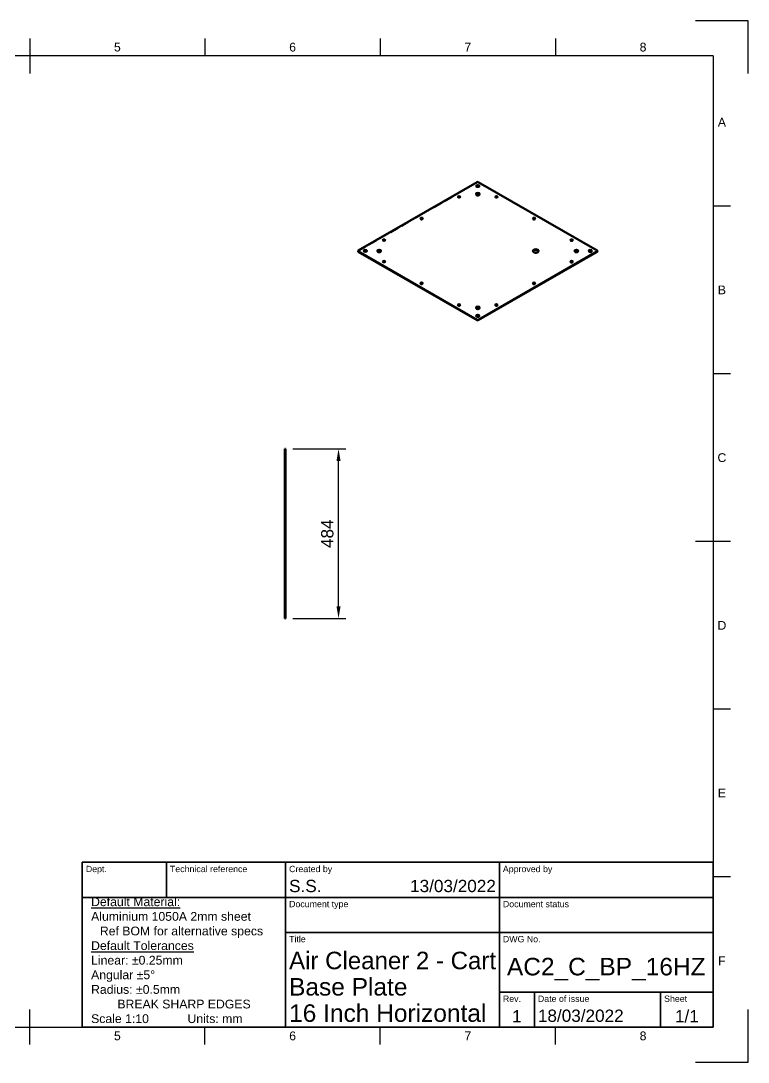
# Model space of a CAD drawing. Header units: millimetres. Extents: x 0 to 420, y 0 to 297.
# Drawn here: x 212.4 to 420, y 0 to 297 of the extents above; entities that cross this region are included whole.
import ezdxf
from ezdxf.enums import TextEntityAlignment as Align

# ---------------------------------------------------------------- set-up
doc = ezdxf.new("R2010")
doc.units = ezdxf.units.MM
doc.header["$LTSCALE"] = 0.75
doc.linetypes.add('HIDDEN2', pattern=[4.7625, 3.175, -1.5875])
for name, color, linetype, lineweight in [('Annotations', 7, 'Continuous', 25), ('Border', 7, 'Continuous', 25), ('Dimensions', 7, 'Continuous', 25), ('Hidden', 7, 'HIDDEN2', 25), ('Hidden Narrow', 7, 'HIDDEN2', 25), ('TitleBlock', 7, 'Continuous', 35), ('Visible', 7, 'Continuous', 50), ('Visible Narrow', 7, 'Continuous', 25)]:
    doc.layers.add(name, color=color, linetype=linetype, lineweight=lineweight)
doc.styles.add('FusionTitle', font='arial.ttf')
doc.styles.get("Standard").update_dxf_attribs({"font": 'arial.ttf'})
doc.dimstyles.new('ISO-25', dxfattribs={"dimtxt": 3.5, "dimasz": 3.5, "dimexe": 2.1, "dimexo": 2.1, "dimgap": 1.4, "dimtad": 1, "dimzin": 12, "dimdsep": 46, "dimtxsty": 'Standard', "dimcen": 0, "dimclrd": 256, "dimclre": 256, "dimclrt": 256, "dimazin": 3, "dimtp": 0.1, "dimtm": 0.1, "dimtfac": 0.714286, "dimtmove": 0, "dimatfit": 3, "dimfxl": 1, "dimtzin": 12, "dimarcsym": 0})

# ---------------------------------------------------------------- blocks, each defined once
blk = doc.blocks.new('ISO_A3_SHEET')
at = {"layer": 'Border'}
for p, q in [((215, 292), (215, 282)), ((265, 292), (265, 287)), ((315, 292), (315, 287)), ((365, 292), (365, 287)), ((410, 287), (20, 287)), ((410, 287), (410, 10)), ((415, 244.16666), (410, 244.16666)), ((415, 196.33333), (410, 196.33333)), ((415, 148.5), (405, 148.5)), ((415, 100.66667), (410, 100.66667)), ((415, 52.83334), (410, 52.83334)), ((215, 5), (215, 15)), ((20, 10), (410, 10)), ((265, 5), (265, 10)), ((315, 5), (315, 10)), ((365, 5), (365, 10))]:
    blk.add_line(p, q, dxfattribs=at)
at = {"layer": 'Defpoints'}
for p, q in [((420, 297), (405, 297)), ((420, 282), (420, 297)), ((420, 0), (420, 15)), ((405, 0), (420, 0))]:
    blk.add_line(p, q, dxfattribs=at)
at = {"layer": 'Border', "style": 'FusionTitle'}
for s, p in [('5', (240, 289.5)), ('6', (290, 289.5)), ('7', (340, 289.5)), ('8', (390, 289.5)), ('A', (412.5, 268.08333)), ('B', (412.5, 220.25)), ('C', (412.5, 172.41667)), ('D', (412.5, 124.58334)), ('E', (412.5, 76.75001)), ('F', (412.5, 28.91668)), ('5', (240, 7.5)), ('6', (290, 7.5)), ('7', (340, 7.5)), ('8', (390, 7.5))]:
    blk.add_text(s, height=2.5, dxfattribs=at).set_placement(p, align=Align.MIDDLE)
blk = doc.blocks.new('ISO_TITLEBLOCK')
at = {"layer": 'TitleBlock'}
for p, q in [((0, 47), (-180, 47)), ((-180, 47), (-180, 0)), ((-156, 37), (-156, 47)), ((-122, 0), (-122, 47)), ((-61, 0), (-61, 47)), ((0, 0), (0, 47)), ((-180, 37), (0, 37)), ((-122, 27), (0, 27)), ((-61, 10), (0, 10)), ((-51, 0), (-51, 10)), ((-15, 0), (-15, 10)), ((-180, 0), (0, 0))]:
    blk.add_line(p, q, dxfattribs=at)
at = {"layer": 'TitleBlock', "style": 'FusionTitle'}
for s, p in [('Dept.', (-179, 46)), ('Technical reference', (-155, 46)), ('Created by', (-121, 46)), ('Approved by', (-60, 46)), ('Document type', (-121, 36)), ('Document status', (-60, 36)), ('Title', (-121, 26)), ('DWG No.', (-60, 26)), ('Rev.', (-60, 9)), ('Date of issue', (-50, 9)), ('Sheet', (-14, 9))]:
    blk.add_text(s, height=1.8, dxfattribs=at).set_placement(p, align=Align.TOP_LEFT)
for tag, height, p in [('DEPT', 3.5, (-179, 42)), ('TECHNICAL_REFERENCE', 3.5, (-155, 42)), ('CREATED_BY', 3.5, (-121, 42)), ('APPROVED_BY', 3.5, (-60, 42)), ('DOCUMENT_TYPE', 3.5, (-121, 32)), ('DOCUMENT_STATUS', 3.5, (-60, 32)), ('TITLE_1', 5, (-121, 21.5)), ('TITLE_2', 5, (-121, 14)), ('TITLE_3', 5, (-121, 6.5)), ('DATE_OF_ISSUE', 3.5, (-50, 5))]:
    blk.add_attdef(tag, text='', height=height, dxfattribs=at).set_placement(p, align=Align.TOP_LEFT)
for tag, p in [('CREATED_DATE', (-62, 42)), ('APPROVED_DATE', (-0.99, 42))]:
    blk.add_attdef(tag, text='', height=3.5, dxfattribs=at).set_placement(p, align=Align.TOP_RIGHT)
for tag, height, p in [('DRAWING_NUMBER', 5, (-30.5, 19.75)), ('REV', 3.5, (-56, 4.85)), ('SHEET', 3.5, (-7.5, 4.85))]:
    blk.add_attdef(tag, text='', height=height, dxfattribs=at).set_placement(p, align=Align.TOP_CENTER)
blk = doc.blocks.new('*D45')
at = {"layer": 'Defpoints', "color": 0, "transparency": 16777216}
for p in [(288.007187, 174.924448), (303.101736, 174.924448), (288.007187, 126.524448)]:
    blk.add_point(p, dxfattribs=at)
at = {"layer": 'Dimensions', "lineweight": -2, "transparency": 16777216}
for p, q in [((290.107187, 174.924448), (305.201736, 174.924448)), ((303.101736, 130.024448), (303.101736, 171.424448)), ((290.107187, 126.524448), (305.201736, 126.524448))]:
    blk.add_line(p, q, dxfattribs=at)
at = {"layer": 'Dimensions', "transparency": 16777216}
for points in [[(302.518403, 171.424448), (303.68507, 171.424448), (303.101736, 174.924448)], [(302.518403, 130.024448), (303.68507, 130.024448), (303.101736, 126.524448)]]:
    blk.add_solid(points, dxfattribs=at)
at = {"layer": 'Dimensions', "transparency": 16777216, "insert": (299.914731, 150.724448), "char_height": 3.5, "attachment_point": 5, "rotation": 90}
blk.add_mtext('484', dxfattribs=at)

msp = doc.modelspace()

# ---------------------------------------------------------------- linework, layer by layer
at = {"layer": 'Hidden', "extrusion": (0, 0.817547, 0.575862)}
for p, q in [((308.755328, 231.306544, -0.173205), (342.696453, 250.851938, -27.921674)), ((342.387875, 249.875299, -26.187841), (342.387875, 249.71179, -26.303014)), ((376.920421, 231.306544, -0.173205), (342.979296, 250.851938, -27.921674)), ((343.287875, 249.875299, -26.187841), (343.287875, 249.71179, -26.303014)), ((337.169339, 246.637393, -21.938312), (337.169339, 246.800902, -21.82314)), ((337.829339, 246.637393, -21.938312), (337.829339, 246.800902, -21.82314)), ((342.287875, 247.595383, -22.951059), (342.287875, 247.431874, -23.066231)), ((343.387875, 247.595383, -22.951059), (343.387875, 247.431874, -23.066231)), ((347.846531, 246.637462, -21.938411), (347.846531, 246.800972, -21.823238)), ((348.506531, 246.637462, -21.938411), (348.506531, 246.800972, -21.823238)), ((326.45681, 240.631807, -13.064915), (326.45681, 240.468298, -13.180088)), ((327.11681, 240.631807, -13.064915), (327.11681, 240.468298, -13.180088)), ((358.559198, 240.631957, -13.065128), (358.559198, 240.468447, -13.1803)), ((359.219198, 240.631957, -13.065128), (359.219198, 240.468447, -13.1803)), ((315.744004, 234.462872, -4.306918), (315.744004, 234.299363, -4.422091)), ((316.404004, 234.462872, -4.306918), (316.404004, 234.299363, -4.422091)), ((369.271866, 234.462942, -4.307017), (369.271866, 234.299432, -4.422189)), ((369.931866, 234.462942, -4.307017), (369.931866, 234.299432, -4.422189)), ((310.285227, 231.225105, -0.057586), (310.285227, 231.388614, 0.057586)), ((311.185227, 231.225105, -0.057586), (311.185227, 231.388614, 0.057586)), ((314.144366, 231.388614, 0.057586), (314.144366, 231.225105, -0.057586)), ((315.244366, 231.388614, 0.057586), (315.244366, 231.225105, -0.057586)), ((358.584254, 231.388649, 0.057537), (358.584254, 231.225139, -0.057635)), ((360.184254, 231.388649, 0.057537), (360.184254, 231.225139, -0.057635)), ((370.431384, 231.388614, 0.057586), (370.431384, 231.225105, -0.057586)), ((371.531384, 231.388614, 0.057586), (371.531384, 231.225105, -0.057586)), ((374.490522, 231.225105, -0.057586), (374.490522, 231.388614, 0.057586)), ((375.390522, 231.225105, -0.057586), (375.390522, 231.388614, 0.057586)), ((315.743883, 228.314286, 4.422189), (315.743883, 228.150777, 4.307017)), ((316.403883, 228.314286, 4.422189), (316.403883, 228.150777, 4.307017)), ((369.271746, 228.314356, 4.422091), (369.271746, 228.150846, 4.306918)), ((369.931746, 228.314356, 4.422091), (369.931746, 228.150846, 4.306918)), ((326.456551, 221.981762, 13.065128), (326.456551, 222.145271, 13.1803)), ((327.116551, 221.981762, 13.065128), (327.116551, 222.145271, 13.1803)), ((358.559078, 222.145341, 13.180201), (358.559078, 221.981831, 13.065029)), ((359.219078, 222.145341, 13.180201), (359.219078, 221.981831, 13.065029)), ((337.169218, 215.812747, 21.823238), (337.169218, 215.976256, 21.938411)), ((337.829218, 215.812747, 21.823238), (337.829218, 215.976256, 21.938411)), ((342.287875, 215.181845, 23.066231), (342.287875, 215.018336, 22.951059)), ((343.387875, 215.181845, 23.066231), (343.387875, 215.018336, 22.951059)), ((347.84641, 215.812816, 21.82314), (347.84641, 215.976326, 21.938312)), ((348.50641, 215.812816, 21.82314), (348.50641, 215.976326, 21.938312)), ((342.387875, 212.901929, 26.303014), (342.387875, 212.738419, 26.187841)), ((343.287875, 212.901929, 26.303014), (343.287875, 212.738419, 26.187841))]:
    msp.add_line(p, q, dxfattribs=at)
at = {"layer": 'Hidden', "extrusion": (1, 2.967e-13, 2.965e-13)}
for p, q in [((287.807187, 173.874448, 22.7), (288.007187, 173.874448, 22.7)), ((288.007187, 173.754278, 15.15), (287.807187, 173.754278, 15.15)), ((288.007187, 173.754081), (287.807187, 173.754081)), ((288.007187, 173.094278, 15.15), (287.807187, 173.094278, 15.15)), ((288.007187, 173.094081), (287.807187, 173.094081)), ((287.807187, 172.974448, 22.7), (288.007187, 172.974448, 22.7)), ((288.007187, 171.174915, 19.900466), (287.807187, 171.174915, 19.900466)), ((288.007187, 170.074915, 19.900466), (287.807187, 170.074915, 19.900466)), ((288.007187, 166.204448, 22.7), (287.807187, 166.204448, 22.7)), ((288.007187, 165.544448, 22.7), (287.807187, 165.544448, 22.7)), ((287.807187, 151.054448, 22.7), (288.007187, 151.054448, 22.7)), ((287.807187, 150.394448, 22.7), (288.007187, 150.394448, 22.7)), ((288.007187, 139.824434, -11.7001), (287.807187, 139.824434, -11.7001)), ((288.007187, 138.224434, -11.7001), (287.807187, 138.224434, -11.7001)), ((287.807187, 135.904448, 22.7), (288.007187, 135.904448, 22.7)), ((287.807187, 135.244448, 22.7), (288.007187, 135.244448, 22.7)), ((288.007187, 131.373982, 19.900466), (287.807187, 131.373982, 19.900466)), ((288.007187, 130.273982, 19.900466), (287.807187, 130.273982, 19.900466)), ((288.007187, 128.474448, 22.7), (287.807187, 128.474448, 22.7)), ((287.807187, 128.354619, 15.15), (288.007187, 128.354619, 15.15)), ((287.807187, 127.694619, 15.15), (288.007187, 127.694619, 15.15)), ((288.007187, 127.574448, 22.7), (287.807187, 127.574448, 22.7))]:
    msp.add_line(p, q, dxfattribs=at)
at = {"layer": 'Hidden', "extrusion": (1.85e-14, -0.817547, -0.575862)}
msp.add_arc((342.837875, -165.303409, -189.004258), 0.45, 341.609757, 198.390243, dxfattribs=at)
at = {"layer": 'Hidden', "extrusion": (2e-14, -0.817547, -0.575862)}
msp.add_arc((342.837875, -167.141887, -189.004258), 0.2, 225, 315, dxfattribs=at)
at = {"layer": 'Hidden', "extrusion": (1.681e-13, -0.817547, -0.575862)}
msp.add_arc((337.499339, -159.964632, -189.004258), 0.33, 334.519102, 205.480898, dxfattribs=at)
at = {"layer": 'Hidden', "extrusion": (0, 0.817547, 0.575862)}
for centre, radius, start, end in [((-342.837875, -161.344271, 189.004258), 0.55, 345.0411, 194.9589), ((-326.78681, -149.251826, 189.004258), 0.33, 334.519102, 205.480898), ((-358.889198, -149.252085, 189.004258), 0.33, 334.519102, 205.480898), ((-369.601866, -138.539418, 189.004258), 0.33, 334.519102, 205.480898), ((-314.694366, -133.200761, 189.004258), 0.55, 345.0411, 194.9589), ((-359.384254, -133.200822, 189.004258), 0.8, 349.778055, 190.221945), ((-370.981384, -133.200761, 189.004258), 0.55, 345.0411, 194.9589), ((-374.940522, -133.200761, 189.004258), 0.45, 341.609757, 198.390243), ((-376.779, -133.200761, 189.004258), 0.2, 180, 225), ((-369.601746, -127.862226, 189.004258), 0.33, 334.519102, 205.480898), ((-326.786551, -117.149438, 189.004258), 0.33, 334.519102, 205.480898), ((-358.889078, -117.149558, 189.004258), 0.33, 334.519102, 205.480898), ((-337.499218, -106.43677, 189.004258), 0.33, 334.519102, 205.480898), ((-342.837875, -105.057252, 189.004258), 0.55, 345.0411, 194.9589), ((-348.17641, -106.43689, 189.004258), 0.33, 334.519102, 205.480898), ((-342.837875, -101.098114, 189.004258), 0.45, 341.609757, 198.390243)]:
    msp.add_arc(centre, radius, start, end, dxfattribs=at)
at = {"layer": 'Hidden', "extrusion": (8.19e-14, -0.817547, -0.575862)}
msp.add_arc((348.176531, -159.964753, -189.004258), 0.33, 334.519102, 205.480898, dxfattribs=at)
at = {"layer": 'Hidden', "extrusion": (7.34e-14, -0.817547, -0.575862)}
msp.add_arc((316.074004, -138.539297, -189.004258), 0.33, 334.519102, 205.480898, dxfattribs=at)
at = {"layer": 'Hidden', "extrusion": (-7.91e-14, -0.817547, -0.575862)}
msp.add_arc((308.896749, -133.200761, -189.004258), 0.2, 180, 225, dxfattribs=at)
at = {"layer": 'Hidden', "extrusion": (-7.61e-14, -0.817547, -0.575862)}
msp.add_arc((310.735227, -133.200761, -189.004258), 0.45, 341.609757, 198.390243, dxfattribs=at)
at = {"layer": 'Hidden', "extrusion": (-1.28e-14, -0.817547, -0.575862)}
msp.add_arc((316.073883, -127.862105, -189.004258), 0.33, 334.519102, 205.480898, dxfattribs=at)
at = {"layer": 'Hidden Narrow', "extrusion": (0, 0.817547, 0.575862)}
for p, q in [((342.696453, 251.015447, -27.806502), (342.696453, 250.851938, -27.921674)), ((342.979296, 250.851938, -27.921674), (342.979296, 251.015447, -27.806502)), ((308.755328, 231.307175, -0.17276), (308.755328, 231.470053, -0.058032)), ((376.920421, 231.307175, -0.17276), (376.920421, 231.470053, -0.058032))]:
    msp.add_line(p, q, dxfattribs=at)
at = {"layer": 'Visible', "extrusion": (0, 0.817547, 0.575862)}
for p, q in [((308.755328, 231.470053, -0.058032), (342.696453, 251.015447, -27.806502)), ((376.920421, 231.470053, -0.058032), (342.979296, 251.015447, -27.806502)), ((308.696749, 231.225105, -0.057586), (308.696749, 231.388614, 0.057586)), ((342.696453, 211.761781, 27.921674), (308.755328, 231.307175, 0.173205)), ((342.696453, 211.598271, 27.806502), (308.755328, 231.143665, 0.058032)), ((376.920421, 231.307175, 0.173205), (342.979296, 211.761781, 27.921674)), ((342.979296, 211.598271, 27.806502), (376.920421, 231.143665, 0.058032)), ((376.979, 231.225105, -0.057586), (376.979, 231.388614, 0.057586))]:
    msp.add_line(p, q, dxfattribs=at)
at = {"layer": 'Visible', "extrusion": (1, 2.967e-13, 2.965e-13)}
for p, q in [((287.807187, 174.924448, 24), (288.007187, 174.924448, 24)), ((287.807187, 126.724448, 24.2), (287.807187, 174.724448, 24.2)), ((288.007187, 126.724448, 24.2), (288.007187, 174.724448, 24.2)), ((287.807187, 126.524448, 24), (288.007187, 126.524448, 24))]:
    msp.add_line(p, q, dxfattribs=at)
at = {"layer": 'Visible', "extrusion": (0, 0.817547, 0.575862)}
for centre, radius in [((-342.837875, -165.303409, 189.204258), 0.45), ((-337.499339, -159.964632, 189.204258), 0.33), ((-348.176531, -159.964753, 189.204258), 0.33), ((-316.074004, -138.539297, 189.204258), 0.33), ((-310.735227, -133.200761, 189.204258), 0.45), ((-316.073883, -127.862105, 189.204258), 0.33)]:
    msp.add_circle(centre, radius, dxfattribs=at)
at = {"layer": 'Visible', "extrusion": (2.44e-14, -0.817547, -0.575862)}
for centre, radius in [((342.837875, -161.344271, -189.204258), 0.55), ((314.694366, -133.200761, -189.204258), 0.55), ((359.384254, -133.200822, -189.204258), 0.8), ((370.981384, -133.200761, -189.204258), 0.55), ((374.940522, -133.200761, -189.204258), 0.45), ((342.837875, -105.057252, -189.204258), 0.55)]:
    msp.add_circle(centre, radius, dxfattribs=at)
at = {"layer": 'Visible', "extrusion": (6.7e-15, -0.817547, -0.575862)}
msp.add_circle((326.78681, -149.251826, -189.204258), 0.33, dxfattribs=at)
at = {"layer": 'Visible', "extrusion": (7.92e-14, -0.817547, -0.575862)}
msp.add_circle((358.889198, -149.252085, -189.204258), 0.33, dxfattribs=at)
at = {"layer": 'Visible', "extrusion": (7.71e-14, -0.817547, -0.575862)}
msp.add_circle((369.601866, -138.539418, -189.204258), 0.33, dxfattribs=at)
at = {"layer": 'Visible', "extrusion": (1.487e-13, -0.817547, -0.575862)}
msp.add_circle((369.601746, -127.862226, -189.204258), 0.33, dxfattribs=at)
at = {"layer": 'Visible', "extrusion": (-2.73e-14, -0.817547, -0.575862)}
msp.add_circle((326.786551, -117.149438, -189.204258), 0.33, dxfattribs=at)
at = {"layer": 'Visible', "extrusion": (1.482e-13, -0.817547, -0.575862)}
msp.add_circle((358.889078, -117.149558, -189.204258), 0.33, dxfattribs=at)
at = {"layer": 'Visible', "extrusion": (-2.94e-14, -0.817547, -0.575862)}
msp.add_circle((337.499218, -106.43677, -189.204258), 0.33, dxfattribs=at)
at = {"layer": 'Visible', "extrusion": (4.22e-14, -0.817547, -0.575862)}
msp.add_circle((348.17641, -106.43689, -189.204258), 0.33, dxfattribs=at)
at = {"layer": 'Visible', "extrusion": (-8.2e-14, -0.817547, -0.575862)}
msp.add_circle((342.837875, -101.098114, -189.204258), 0.45, dxfattribs=at)
at = {"layer": 'Visible', "extrusion": (1.85e-14, -0.817547, -0.575862)}
msp.add_arc((342.837875, -165.303409, -189.004258), 0.45, 198.390243, 341.609757, dxfattribs=at)
at = {"layer": 'Visible', "extrusion": (0, 0.817547, 0.575862)}
for centre, radius, start, end in [((-342.837875, -167.141887, 189.204258), 0.2, 225, 315), ((-342.837875, -161.344271, 189.004258), 0.55, 194.9589, 345.0411), ((-326.78681, -149.251826, 189.004258), 0.33, 205.480898, 334.519102), ((-358.889198, -149.252085, 189.004258), 0.33, 205.480898, 334.519102), ((-359.384254, -133.200822, 189.004258), 0.8, 190.221945, 349.778055), ((-369.601866, -138.539418, 189.004258), 0.33, 205.480898, 334.519102), ((-308.896749, -133.200761, 189.204258), 0.2, 315, 45), ((-314.694366, -133.200761, 189.004258), 0.55, 194.9589, 345.0411), ((-370.981384, -133.200761, 189.004258), 0.55, 194.9589, 345.0411), ((-374.940522, -133.200761, 189.004258), 0.45, 198.390243, 341.609757), ((-376.779, -133.200761, 189.004258), 0.2, 135, 180), ((-369.601746, -127.862226, 189.004258), 0.33, 205.480898, 334.519102), ((-326.786551, -117.149438, 189.004258), 0.33, 205.480898, 334.519102), ((-358.889078, -117.149558, 189.004258), 0.33, 205.480898, 334.519102), ((-337.499218, -106.43677, 189.004258), 0.33, 205.480898, 334.519102), ((-342.837875, -105.057252, 189.004258), 0.55, 194.9589, 345.0411), ((-348.17641, -106.43689, 189.004258), 0.33, 205.480898, 334.519102), ((-342.837875, -101.098114, 189.004258), 0.45, 198.390243, 341.609757), ((-342.837875, -99.259636, 189.004258), 0.2, 45, 135)]:
    msp.add_arc(centre, radius, start, end, dxfattribs=at)
at = {"layer": 'Visible', "extrusion": (7.16e-14, -0.817547, -0.575862)}
msp.add_arc((337.499339, -159.964632, -189.004258), 0.33, 205.480898, 334.519102, dxfattribs=at)
at = {"layer": 'Visible', "extrusion": (4.1e-14, -0.817547, -0.575862)}
msp.add_arc((348.176531, -159.964753, -189.004258), 0.33, 205.480898, 334.519102, dxfattribs=at)
at = {"layer": 'Visible', "extrusion": (-2.31e-14, -0.817547, -0.575862)}
msp.add_arc((316.074004, -138.539297, -189.004258), 0.33, 205.480898, 334.519102, dxfattribs=at)
at = {"layer": 'Visible', "extrusion": (-7.76e-14, -0.817547, -0.575862)}
msp.add_arc((308.896749, -133.200761, -189.004258), 0.2, 135, 180, dxfattribs=at)
at = {"layer": 'Visible', "extrusion": (-7.61e-14, -0.817547, -0.575862)}
msp.add_arc((310.735227, -133.200761, -189.004258), 0.45, 198.390243, 341.609757, dxfattribs=at)
at = {"layer": 'Visible', "extrusion": (2.3e-14, -0.817547, -0.575862)}
msp.add_arc((376.779, -133.200761, -189.204258), 0.2, 315, 45, dxfattribs=at)
at = {"layer": 'Visible', "extrusion": (-5.37e-14, -0.817547, -0.575862)}
msp.add_arc((316.073883, -127.862105, -189.004258), 0.33, 205.480898, 334.519102, dxfattribs=at)
at = {"layer": 'Visible', "extrusion": (-8.06e-14, -0.817547, -0.575862)}
msp.add_arc((342.837875, -99.259636, -189.204258), 0.2, 45, 135, dxfattribs=at)
at = {"layer": 'Visible', "extrusion": (-1, -1.891e-13, -2.943e-13)}
msp.add_arc((-174.724448, 24, -287.807187), 0.2, 90, 180, dxfattribs=at)
at = {"layer": 'Visible', "extrusion": (1, 2.967e-13, 2.965e-13)}
for centre, start, end in [((174.724448, 24, 288.007187), 0, 90), ((126.724448, 24, 287.807187), 90, 180)]:
    msp.add_arc(centre, 0.2, start, end, dxfattribs=at)
at = {"layer": 'Visible', "extrusion": (-1, -1.828e-13, -2.964e-13)}
msp.add_arc((-126.724448, 24, -288.007187), 0.2, 0, 90, dxfattribs=at)
at = {"layer": 'Visible Narrow', "extrusion": (0, 0.817547, 0.575862)}
for p, q in [((308.755328, 231.307175, 0.173205), (308.755328, 231.143665, 0.058032)), ((376.920421, 231.307175, 0.173205), (376.920421, 231.143665, 0.058032)), ((342.696453, 211.761781, 27.921674), (342.696453, 211.598271, 27.806502)), ((342.979296, 211.598271, 27.806502), (342.979296, 211.761781, 27.921674))]:
    msp.add_line(p, q, dxfattribs=at)

# ---------------------------------------------------------------- block references
at = {"layer": 'Border'}
msp.add_blockref('ISO_A3_SHEET', (0, 0), dxfattribs=at)
at = {"layer": 'TitleBlock'}
ref = msp.add_blockref('ISO_TITLEBLOCK', (410, 10), dxfattribs=at)
ref.add_attrib('DATE_OF_ISSUE', '18/03/2022', dxfattribs={"height": 3.5, "style": 'FusionTitle'}).set_placement((360, 15), align=Align.TOP_LEFT)
ref.add_attrib('REV', '1', dxfattribs={"height": 3.5, "style": 'FusionTitle'}).set_placement((354, 14.85), align=Align.TOP_CENTER)
ref.add_attrib('TITLE_3', '16 Inch Horizontal', dxfattribs={"height": 5, "style": 'FusionTitle'}).set_placement((289, 16.5), align=Align.TOP_LEFT)
ref.add_attrib('CREATED_DATE', '13/03/2022', dxfattribs={"height": 3.5, "style": 'FusionTitle'}).set_placement((348, 52), align=Align.TOP_RIGHT)
ref.add_attrib('SHEET', '1/1', dxfattribs={"height": 3.5, "style": 'FusionTitle'}).set_placement((402.5, 14.85), align=Align.TOP_CENTER)
ref.add_attrib('TITLE_2', 'Base Plate', dxfattribs={"height": 5, "style": 'FusionTitle'}).set_placement((289, 24), align=Align.TOP_LEFT)
ref.add_attrib('DRAWING_NUMBER', 'AC2_C_BP_16HZ', dxfattribs={"height": 5, "style": 'FusionTitle'}).set_placement((379.5, 29.751432), align=Align.TOP_CENTER)
ref.add_attrib('TITLE_1', 'Air Cleaner 2 - Cart', dxfattribs={"height": 5, "style": 'FusionTitle', "width": 0.98161}).set_placement((289, 31.5), align=Align.TOP_LEFT)
ref.add_attrib('CREATED_BY', 'S.S.', dxfattribs={"height": 3.5, "style": 'FusionTitle'}).set_placement((289, 52), align=Align.TOP_LEFT)

# ---------------------------------------------------------------- texts
at = {"layer": 'Annotations', "insert": (230, 47), "char_height": 2.5, "attachment_point": 1}
msp.add_mtext_dynamic_manual_height_columns('\\pi-2.5,l5;{\\LDefault Material: ^J}Aluminium 1050A 2mm sheet\\P\\pi2.5,l2.5;Ref BOM for alternative specs\\P\\pi-2.5,l5;{\\LDefault Tolerances^J}Linear: ±0.25mm ^JAngular ±5° ^JRadius: ±0.5mm\\P\\pi0,l0;^IBREAK SHARP EDGES\\P\\pl2.5;Scale 1:10^I^IUnits: mm', width=58, gutter_width=17.5, heights=[0], dxfattribs=at)

# ---------------------------------------------------------------- dimensions: what is measured, and where the dimension line sits
at = {"layer": 'Dimensions'}
dim = msp.add_aligned_dim(p1=(288.007187, 126.524448), p2=(288.007187, 174.924448), distance=-15.094549, dimstyle='ISO-25', override={"dimlfac": 10, "dimclrd": 256, "dimclre": 256}, dxfattribs=at)
dim.commit()
dim.dimension.update_dxf_attribs({"geometry": '*D45', "text_midpoint": (299.914731, 150.724448)})

doc.saveas('drawing.dxf')
